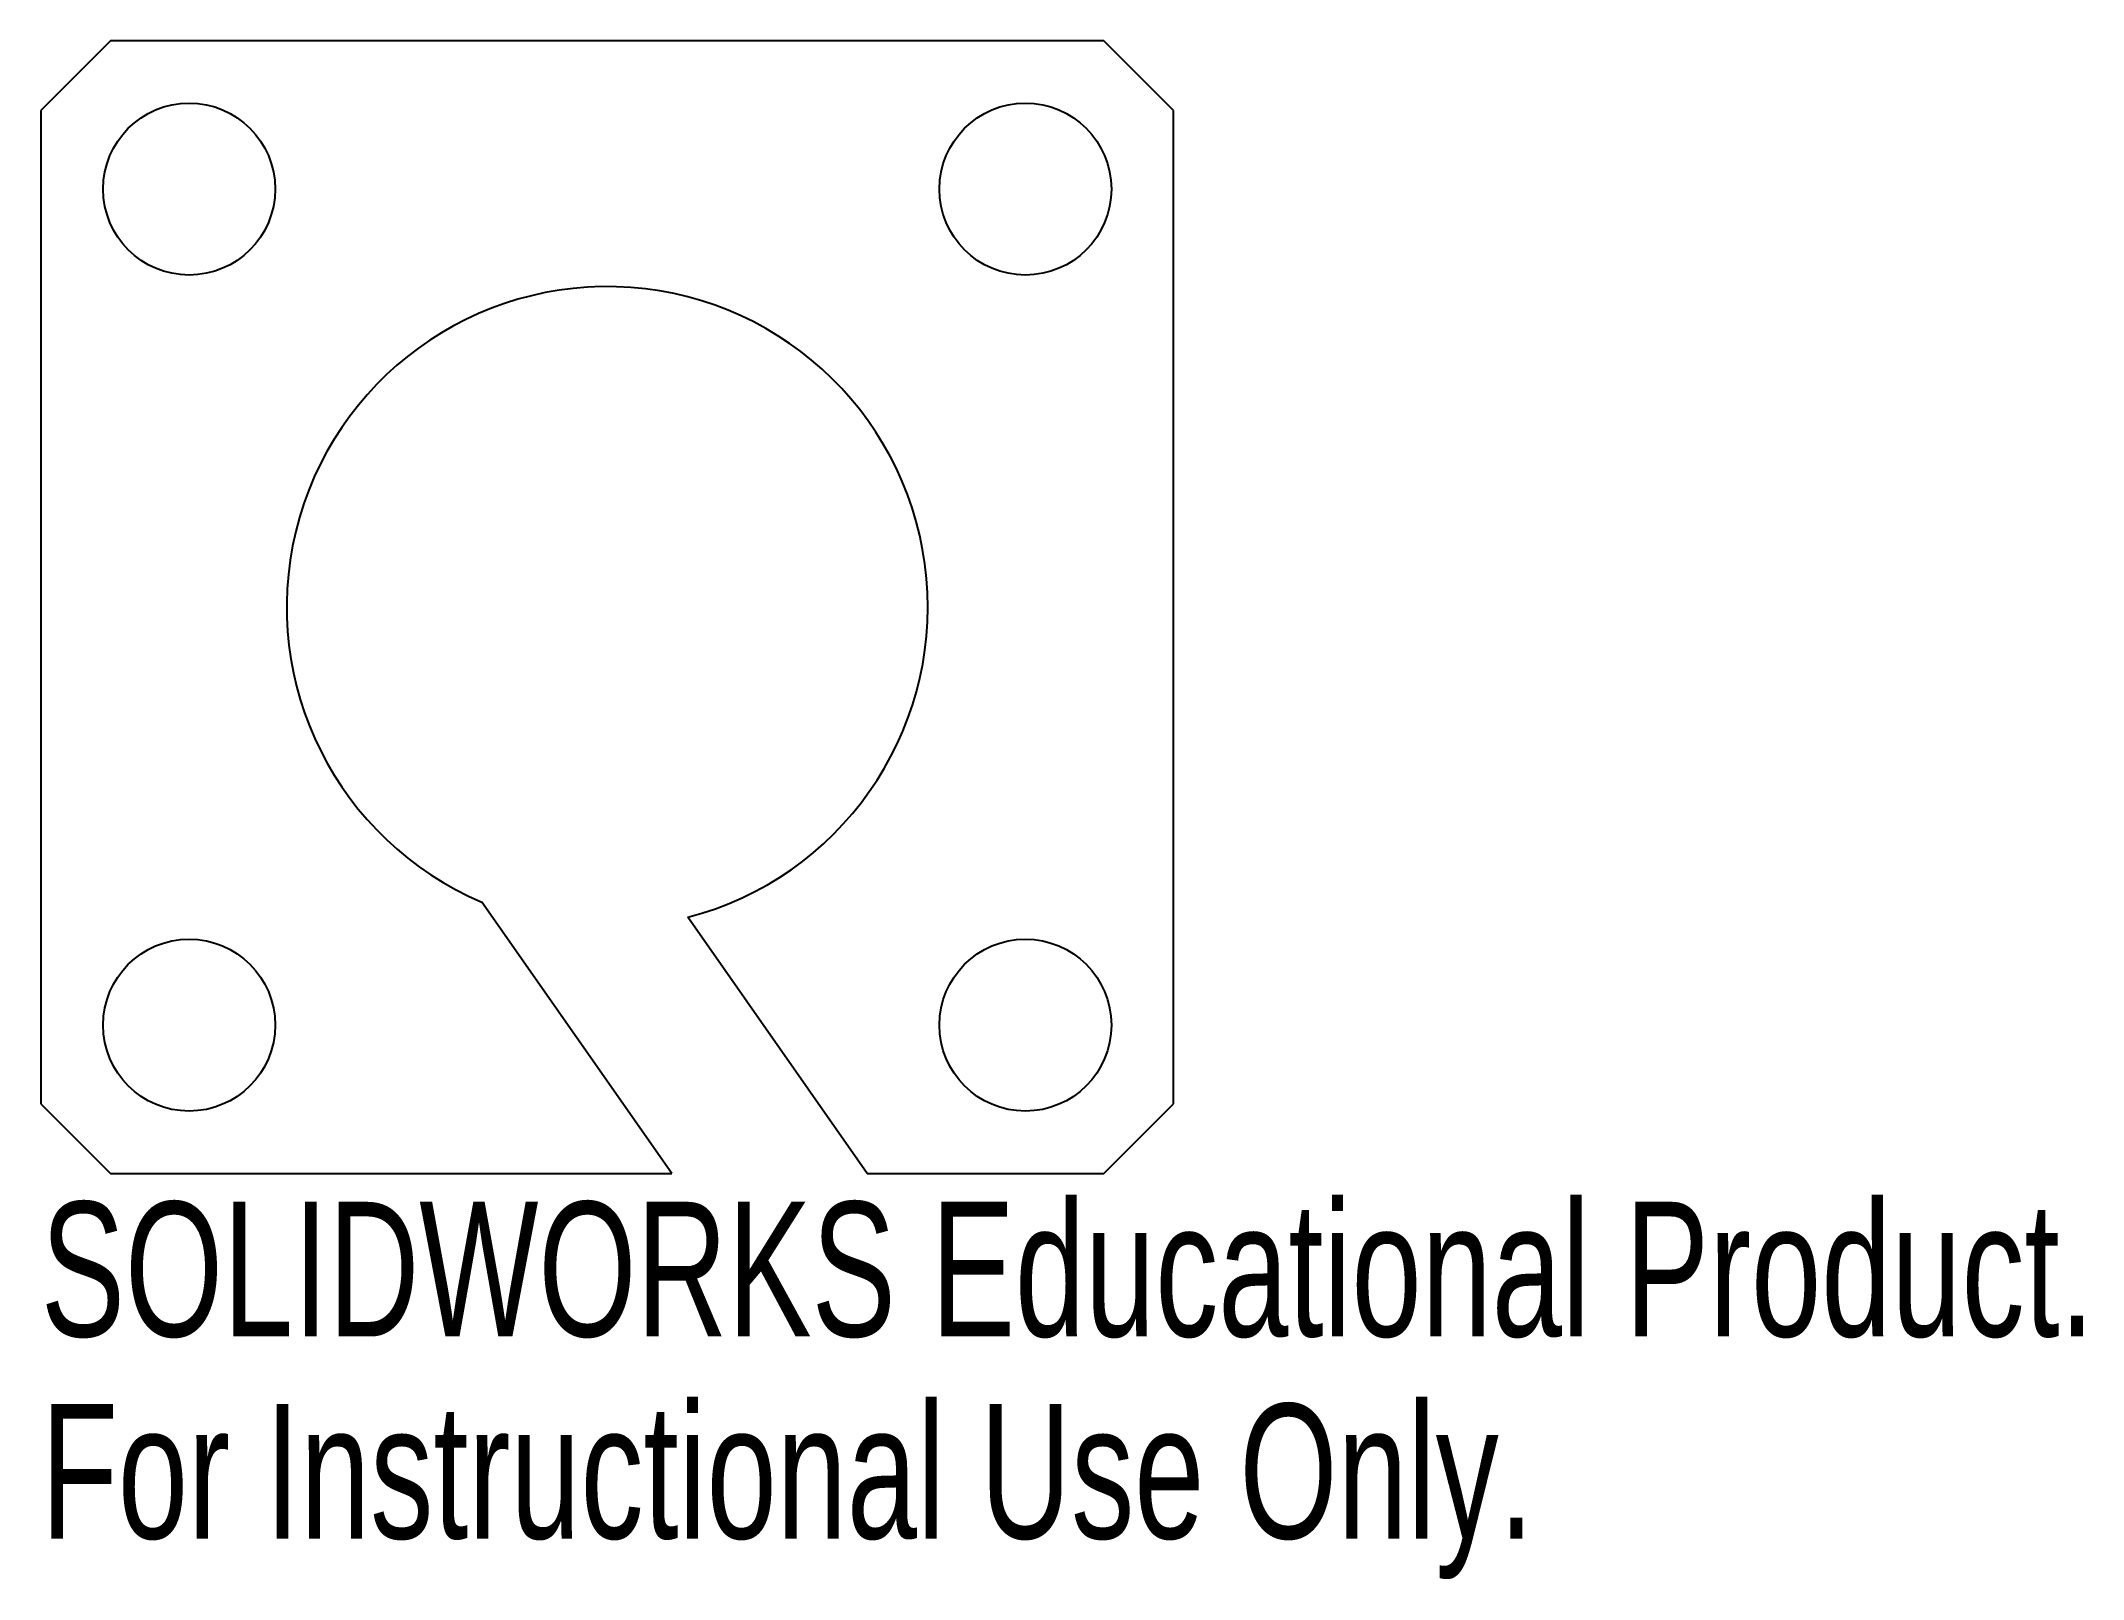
# Model space of a CAD drawing. Header units: millimetres. Extents: x -20.3 to 52.9, y -34.9 to 20.3.
import ezdxf

# ---------------------------------------------------------------- set-up
doc = ezdxf.new("R2010")
doc.units = ezdxf.units.MM
doc.styles.add('SLDTEXTSTYLE0', font='TXT', dxfattribs={"width": 0.7})

msp = doc.modelspace()

# ---------------------------------------------------------------- linework, layer by layer
at = {"color": 7, "linetype": 'Continuous', "lineweight": 25}
for p, q in [((-17.82, 20.32), (-20.32, 17.82)), ((17.82, 20.32), (-17.82, 20.32)), ((20.32, 17.82), (17.82, 20.32)), ((-20.32, 17.82), (-20.32, -17.82)), ((20.32, -17.82), (20.32, 17.82)), ((2.32, -20.32), (-4.497, -10.584)), ((9.32, -20.32), (2.886, -11.132)), ((-20.32, -17.82), (-17.82, -20.32)), ((17.82, -20.32), (20.32, -17.82)), ((-17.82, -20.32), (2.32, -20.32)), ((9.32, -20.32), (17.82, -20.32))]:
    msp.add_line(p, q, dxfattribs=at)
for centre in [(-15, 15), (15, 15), (-15, -15), (15, -15)]:
    msp.add_circle(centre, 3.085, dxfattribs=at)
msp.add_arc((0, 0), 11.5, 284.53621, 246.98037, dxfattribs=at)

# ---------------------------------------------------------------- texts
at = {"color": 7, "linetype": 'Continuous', "char_height": 4.83362, "attachment_point": 1, "style": 'SLDTEXTSTYLE0'}
for s, insert in [('SOLIDWORKS Educational Product.', (-20.32, -21.34)), ('For Instructional Use Only.', (-20.32, -28.59))]:
    msp.add_mtext(s, dxfattribs=dict(at, insert=insert))

doc.saveas('drawing.dxf')
